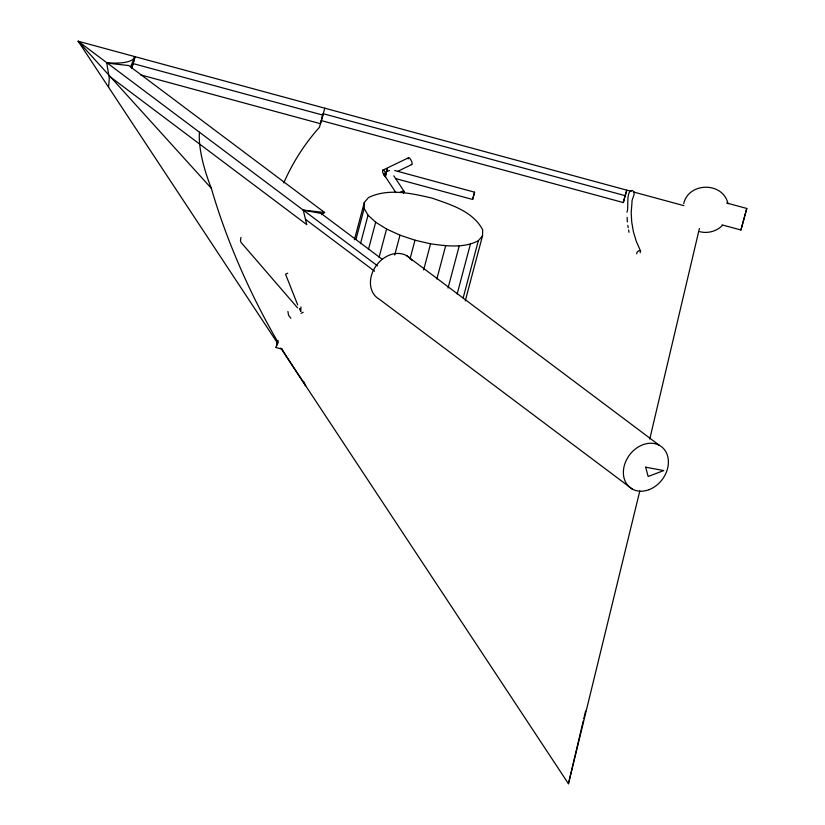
<?xml version="1.0" encoding="UTF-8"?>
<svg xmlns="http://www.w3.org/2000/svg" width="825" height="825" viewBox="0 0 825 825"><rect width="100%" height="100%" fill="white"/><g stroke="black" fill="none" stroke-linecap="round" stroke-linejoin="round"><path stroke-width="1.24" d="M300.981 306.941L300.682 311.138M355.977 239.322L364.176 208.436L364.341 202.414L368.538 197.536C388.348 187.966 411.458 193.339 431.867 198.072C450.471 204.548 472.931 211.159 482.687 229.845L482.522 235.868A296.062 4.259 -74.8 0 0 465.3 300.867M626.938 212.169C629.093 208.364 625.412 190.224 632.393 190.513C637.055 192.607 631.125 199.176 631.991 202.527L631.197 212.458L631.713 222.028L633.456 232.011L636.343 241.457L640.582 251.078L640.159 252.811M108.58 87.254L109.292 78.499L106.683 62.617M385.347 175.777L385.471 175.209M387.296 168.682L386.069 172.92M396.01 178.674L472.612 199.464L474.592 192.204L394.701 170.517M721.968 224.854L740.922 230L746.79 208.457L726.66 202.991M746.79 208.457L740.922 230M282.16 349.192L276.107 347.542L276.952 344.19M280.768 348.037L568.446 783.75L583.223 721.081M583.822 718.575L585.585 711.057M649.739 439.096L699.394 228.546M131.618 68.475L135.053 56.678L130.525 66.763M324.802 108.188L320.461 123.698L140.632 74.879M321.327 120.594L323.018 113.654L625.02 195.638L626.804 190.162L623.329 202.568L321.327 120.594L319.45 127.308L315.903 131.33A263.031 230.051 13.7 0 0 283.779 182.923M623.329 202.568L625.02 195.638M568.446 783.75L639.818 490.947M385.626 174.591L385.832 173.807M463.165 297.918L478.314 240.756L482.522 235.868M277.685 341.87L277.21 343.643M360.484 243.653L368.043 215.191L364.176 208.436M368.466 249.387L375.684 222.214L368.043 215.191M379.077 257.266L386.574 229.02L375.684 222.214M394.721 255.007L399.981 235.166L386.574 229.02M410.035 258.895L414.985 240.209L399.981 235.166M423.648 269.909L430.567 243.818C446.315 245.984 463.64 248.428 478.314 240.756M436.838 279.005L445.665 245.757M448.047 288.038L459.247 245.871M457.184 293.917L470.384 244.169M131.711 68.609L135.053 56.678M322.018 118.109L322.719 115.634M240.952 237.383L240.446 240.611L241.013 242.364L297.526 307.838M278.066 340.343L276.107 347.542M683.708 203.61C688.679 181.861 723.226 181.634 728.021 203.785M474.592 192.204L472.612 199.464M134.609 56.564L133.382 59.07A58.915 16.242 15 0 1 106.91 62.793M722.009 225.864C716.172 231.443 707.654 233.681 699.827 231.701M321.451 214.644L324.596 212.499L128.752 65.546L107.394 63.143M386.327 171.971L388.792 170.693A3.764 1.33 -33.4 0 1 389.493 170.538M301.053 313.356L303.229 312.283M386.677 170.682L387.399 170.332L386.822 170.177M287.729 273.188L285.563 274.261L297.681 304.848M383.006 170.084L408.602 157.719M397.794 171.291L411.696 164.567M110.849 77.302L306.787 224.648L303.239 210.107L324.596 212.499M303.239 210.107L321.121 213.448L381.954 259.091M645.893 467.228L663.774 470.57L648.141 476.479L645.645 467.043M414.985 240.209L430.567 243.818M277.932 343.747L78.21 41.25L631.115 191.338M633.425 191.967L683.853 205.652M132.825 63.515L322.575 115.026M406.488 255.564L659.443 445.366M278.097 342.427A245.149 81.51 64.2 0 1 211.344 188.317L78.21 41.25L377.468 265.805M305.498 219.357L374.571 271.188M632.342 489.081L379.387 299.269A25.771 20.439 -53.1 0 1 377.737 263.701A25.771 20.439 -53.1 0 1 412.026 260.556M78.21 41.25L80.169 42.848M290.864 318.275L288.626 315.356L287.894 311.489M300.475 309.107L300.486 309.509M640.582 251.078C639.086 249.738 636.292 252.048 636.745 253.842M300.877 311.561L299.382 308.54M393.824 175.849L404.023 191.297M384.306 175.044L395.866 192.555M627.794 225.369L628.196 227.679M628.609 229.989L629.011 232.299M627.113 217.264L627.34 221.894M354.399 239.817A293.05 4.218 -74.8 0 1 364.341 202.414M303.497 381.294A373.292 326.483 13.7 0 0 305.673 385.76L286.244 356.06A245.149 81.51 64.2 0 1 281.83 348.769M211.344 188.317A85.099 28.298 64.2 0 1 200.114 147.943L199.619 143.632A85.099 28.298 64.2 0 1 199.464 132.237M385.718 176.89A3.764 1.248 64.2 0 1 382.841 172.6A3.764 1.248 64.2 0 1 383.677 170.29A3.764 1.248 64.2 0 1 386.409 174.983M384.677 175.209A3.764 1.33 -33.4 0 1 385.574 172.569M399.929 192.565A3.764 1.33 -33.4 0 1 403.652 191.132A3.764 1.33 -33.4 0 1 403.394 193.163M408.169 158.916A3.764 1.248 64.2 0 1 410.963 159.988A3.764 1.248 64.2 0 1 411.314 164.515M649.017 489.679A25.771 20.439 -53.1 0 0 663.63 448.676A25.771 20.439 -53.1 0 0 625.02 463.32A25.771 20.439 -53.1 0 0 649.017 489.679"/></g></svg>
